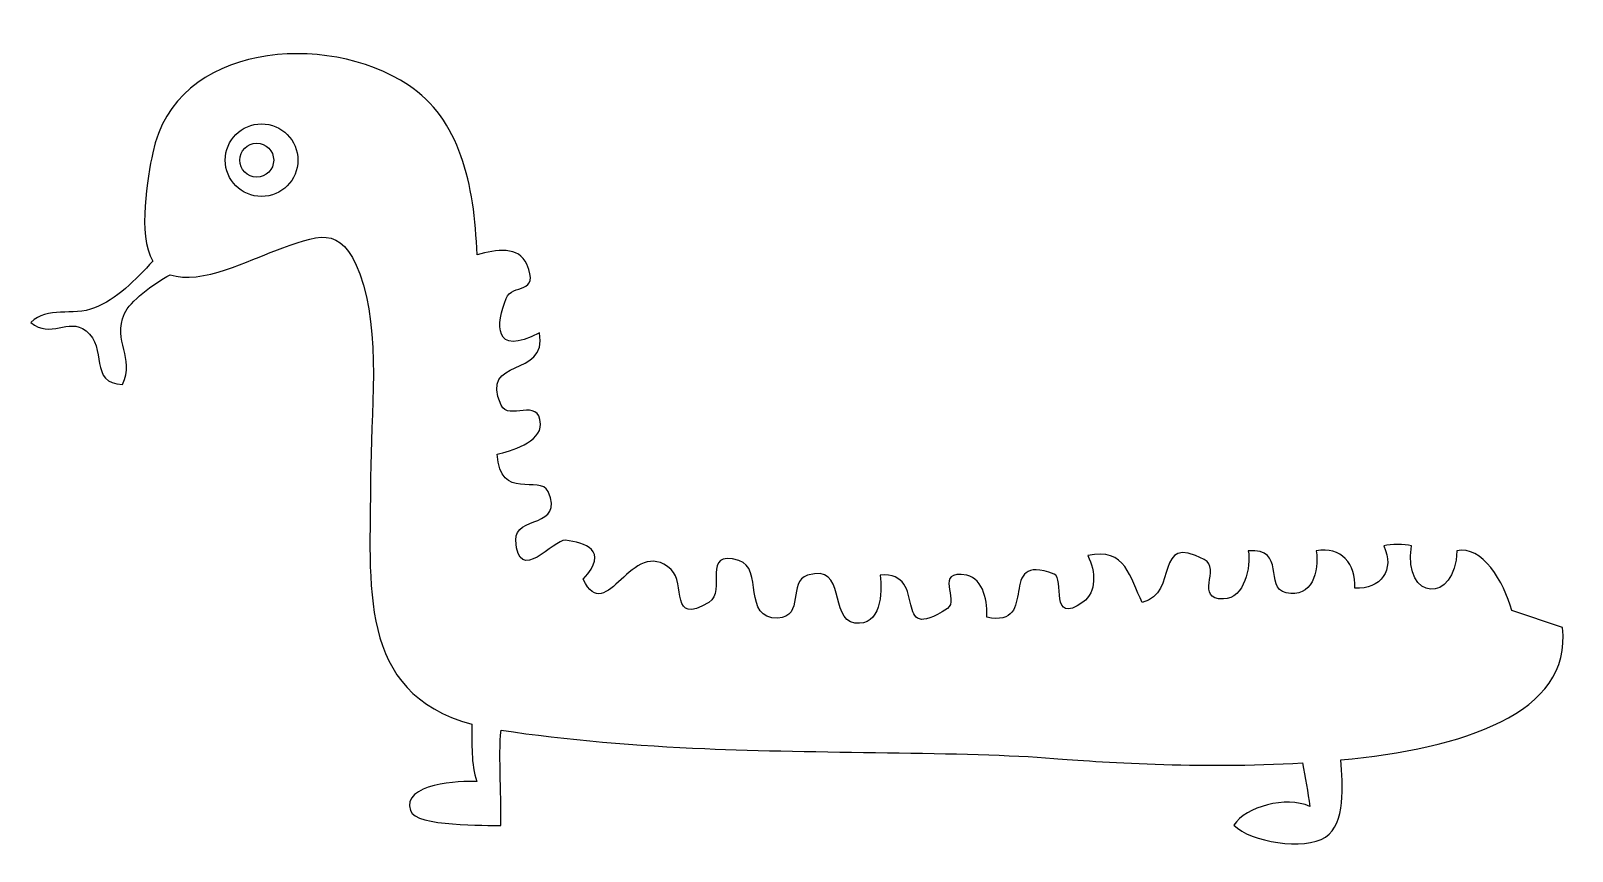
# Model space of a CAD drawing. Header units: centimetres. Extents: x -9.1 to 9.2, y -4.8 to 5.
import ezdxf

# ---------------------------------------------------------------- set-up
doc = ezdxf.new("R2010")
doc.units = ezdxf.units.CM
doc.header["$MEASUREMENT"] = 0
doc.layers.add('Camada 1', color=7, linetype='Continuous')

msp = doc.modelspace()

# ---------------------------------------------------------------- linework, layer by layer
at = {"layer": 'Camada 1'}
for points, knots in [([(6.46519, -3.70114), (6.49038, -3.99697), (6.52456, -4.45925), (6.28411, -4.61787), (6.28411, -4.61787), (6.02895, -4.78636), (5.3927, -4.67462), (5.19416, -4.4773), (5.19416, -4.4773), (5.33733, -4.2542), (5.81485, -4.12763), (6.09634, -4.2537), (6.09634, -4.2537), (6.07737, -4.08537), (6.04221, -3.91162), (6.00903, -3.73641), (6.00903, -3.73641), (4.7865, -3.80962), (3.55499, -3.72305), (3.05353, -3.68201), (3.05353, -3.68201), (2.04039, -3.59882), (0.17285, -3.62428), (-1.09469, -3.56668), (-1.09469, -3.56668), (-1.88643, -3.53078), (-2.73945, -3.46667), (-3.51769, -3.34607), (-3.51769, -3.34607), (-3.55312, -3.645), (-3.50816, -4.21843), (-3.52319, -4.4824), (-3.52319, -4.4824), (-3.68199, -4.47417), (-4.53086, -4.49801), (-4.59727, -4.3042), (-4.59727, -4.3042), (-4.70652, -3.98543), (-3.9991, -3.94294), (-3.80828, -3.95815), (-3.80828, -3.95815), (-3.87757, -3.74775), (-3.86358, -3.51193), (-3.86546, -3.27571), (-3.86546, -3.27571), (-5.24494, -2.90085), (-5.07011, -1.62683), (-5.07011, -0.34032), (-5.07011, -0.34032), (-5.07011, 0.39398), (-4.93972, 1.39241), (-5.1983, 2.0808), (-5.1983, 2.0808), (-5.42695, 2.68963), (-5.69429, 2.53898), (-6.20814, 2.35467), (-6.20814, 2.35467), (-6.48712, 2.25453), (-7.08362, 1.94263), (-7.45425, 2.07072), (-7.45425, 2.07072), (-7.6607, 1.95674), (-7.93233, 1.75433), (-7.99538, 1.60868), (-7.99538, 1.60868), (-8.14117, 1.2716), (-7.86669, 1.09113), (-8.01819, 0.76453), (-8.01819, 0.76453), (-8.42774, 0.77464), (-8.19274, 1.208), (-8.45367, 1.40503), (-8.45367, 1.40503), (-8.66891, 1.56754), (-8.87288, 1.30115), (-9.10984, 1.5033), (-9.10984, 1.5033), (-8.91198, 1.70097), (-8.61806, 1.57164), (-8.35109, 1.67639), (-8.35109, 1.67639), (-8.09918, 1.77529), (-7.85912, 2.01085), (-7.65894, 2.23284), (-7.65894, 2.23284), (-7.84476, 2.54201), (-7.71887, 3.23614), (-7.66095, 3.51985), (-7.66095, 3.51985), (-7.39356, 4.8294), (-5.60175, 4.97206), (-4.62064, 4.32632), (-4.62064, 4.32632), (-4.0125, 3.92624), (-3.83353, 3.15554), (-3.80429, 2.30665), (-3.80429, 2.30665), (-3.57582, 2.37274), (-3.30584, 2.41341), (-3.21247, 2.19566), (-3.21247, 2.19566), (-3.05417, 1.82688), (-3.38545, 1.97169), (-3.45822, 1.7896), (-3.45822, 1.7896), (-3.57707, 1.49165), (-3.62017, 1.08684), (-3.06209, 1.37905), (-3.06209, 1.37905), (-2.96102, 0.82496), (-3.78104, 1.10931), (-3.51858, 0.51968), (-3.51858, 0.51968), (-3.43002, 0.32063), (-3.0649, 0.62456), (-3.04955, 0.29481), (-3.04955, 0.29481), (-3.03963, 0.08081), (-3.40928, -0.02793), (-3.56334, -0.06399), (-3.56334, -0.06399), (-3.53778, -0.63028), (-3.05359, -0.30256), (-2.95988, -0.50934), (-2.95988, -0.50934), (-2.76263, -0.94455), (-3.35752, -0.79305), (-3.34416, -1.08637), (-3.34416, -1.08637), (-3.31916, -1.63596), (-2.88797, -1.07153), (-2.75398, -1.08801), (-2.75398, -1.08801), (-2.52694, -1.11595), (-2.22185, -1.2025), (-2.54059, -1.55018), (-2.54059, -1.55018), (-2.26653, -2.13869), (-1.96401, -1.01218), (-1.49684, -1.43506), (-1.49684, -1.43506), (-1.3169, -1.59794), (-1.52216, -2.11149), (-1.04882, -1.82654), (-1.04882, -1.82654), (-0.82964, -1.69483), (-1.15116, -1.19225), (-0.69028, -1.3287), (-0.69028, -1.3287), (-0.39545, -1.41588), (-0.65181, -2.03069), (-0.22911, -2.01363), (-0.22911, -2.01363), (0.09527, -2.00053), (-0.11595, -1.57865), (0.12668, -1.50417), (0.12668, -1.50417), (0.60058, -1.35865), (0.37486, -2.03133), (0.68974, -2.0726), (0.68974, -2.0726), (0.99343, -2.11276), (1.02134, -1.71853), (0.98816, -1.50155), (0.98816, -1.50155), (1.59175, -1.45779), (1.09267, -2.35668), (1.78868, -1.89877), (1.78868, -1.89877), (1.93796, -1.80061), (1.6167, -1.4326), (2.01789, -1.50443), (2.01789, -1.50443), (2.21818, -1.54023), (2.27493, -1.84651), (2.25559, -2.00251), (2.25559, -2.00251), (2.90744, -2.14269), (2.34587, -1.21508), (3.05783, -1.48983), (3.05783, -1.48983), (3.1875, -1.53997), (2.99422, -2.11303), (3.40028, -1.82368), (3.40028, -1.82368), (3.56525, -1.70607), (3.55191, -1.46004), (3.45949, -1.27097), (3.45949, -1.27097), (3.90859, -1.16619), (3.96048, -1.5342), (4.10489, -1.82953), (4.10489, -1.82953), (4.54973, -1.71954), (4.22586, -0.99297), (4.84342, -1.31722), (4.84342, -1.31722), (5.04683, -1.42385), (4.7192, -1.79037), (5.07012, -1.78601), (5.07012, -1.78601), (5.32478, -1.78278), (5.39736, -1.39892), (5.36669, -1.21358), (5.36669, -1.21358), (5.82688, -1.1758), (5.54489, -1.65319), (5.81614, -1.71266), (5.81614, -1.71266), (6.12131, -1.77949), (6.2141, -1.46075), (6.17317, -1.21347), (6.17317, -1.21347), (6.47035, -1.15661), (6.64683, -1.36947), (6.63399, -1.65654), (6.63399, -1.65654), (6.94077, -1.67464), (7.11262, -1.43905), (6.97694, -1.15571), (6.97694, -1.15571), (7.06772, -1.12999), (7.21713, -1.1315), (7.30817, -1.15571), (7.30817, -1.15571), (7.20255, -1.82029), (7.83445, -1.84484), (7.84543, -1.21347), (7.84543, -1.21347), (8.14436, -1.14486), (8.40875, -1.57822), (8.49816, -1.92493), (8.49816, -1.92493), (8.49816, -1.92493), (9.10276, -2.1266), (9.10276, -2.1266), (9.10276, -2.1266), (9.2173, -3.15467), (7.9141, -3.56133), (6.46519, -3.70114)], [0, 0, 0, 0, 0.01639344, 0.01639344, 0.01639344, 0.01639344, 0.03278689, 0.03278689, 0.03278689, 0.03278689, 0.04918033, 0.04918033, 0.04918033, 0.04918033, 0.06557377, 0.06557377, 0.06557377, 0.06557377, 0.08196721, 0.08196721, 0.08196721, 0.08196721, 0.09836066, 0.09836066, 0.09836066, 0.09836066, 0.1147541, 0.1147541, 0.1147541, 0.1147541, 0.13114754, 0.13114754, 0.13114754, 0.13114754, 0.14754098, 0.14754098, 0.14754098, 0.14754098, 0.16393443, 0.16393443, 0.16393443, 0.16393443, 0.18032787, 0.18032787, 0.18032787, 0.18032787, 0.19672131, 0.19672131, 0.19672131, 0.19672131, 0.21311475, 0.21311475, 0.21311475, 0.21311475, 0.2295082, 0.2295082, 0.2295082, 0.2295082, 0.24590164, 0.24590164, 0.24590164, 0.24590164, 0.26229508, 0.26229508, 0.26229508, 0.26229508, 0.27868852, 0.27868852, 0.27868852, 0.27868852, 0.29508197, 0.29508197, 0.29508197, 0.29508197, 0.31147541, 0.31147541, 0.31147541, 0.31147541, 0.32786885, 0.32786885, 0.32786885, 0.32786885, 0.3442623, 0.3442623, 0.3442623, 0.3442623, 0.36065574, 0.36065574, 0.36065574, 0.36065574, 0.37704918, 0.37704918, 0.37704918, 0.37704918, 0.39344262, 0.39344262, 0.39344262, 0.39344262, 0.40983607, 0.40983607, 0.40983607, 0.40983607, 0.42622951, 0.42622951, 0.42622951, 0.42622951, 0.44262295, 0.44262295, 0.44262295, 0.44262295, 0.45901639, 0.45901639, 0.45901639, 0.45901639, 0.47540984, 0.47540984, 0.47540984, 0.47540984, 0.49180328, 0.49180328, 0.49180328, 0.49180328, 0.50819672, 0.50819672, 0.50819672, 0.50819672, 0.52459016, 0.52459016, 0.52459016, 0.52459016, 0.54098361, 0.54098361, 0.54098361, 0.54098361, 0.55737705, 0.55737705, 0.55737705, 0.55737705, 0.57377049, 0.57377049, 0.57377049, 0.57377049, 0.59016393, 0.59016393, 0.59016393, 0.59016393, 0.60655738, 0.60655738, 0.60655738, 0.60655738, 0.62295082, 0.62295082, 0.62295082, 0.62295082, 0.63934426, 0.63934426, 0.63934426, 0.63934426, 0.6557377, 0.6557377, 0.6557377, 0.6557377, 0.67213115, 0.67213115, 0.67213115, 0.67213115, 0.68852459, 0.68852459, 0.68852459, 0.68852459, 0.70491803, 0.70491803, 0.70491803, 0.70491803, 0.72131148, 0.72131148, 0.72131148, 0.72131148, 0.73770492, 0.73770492, 0.73770492, 0.73770492, 0.75409836, 0.75409836, 0.75409836, 0.75409836, 0.7704918, 0.7704918, 0.7704918, 0.7704918, 0.78688525, 0.78688525, 0.78688525, 0.78688525, 0.80327869, 0.80327869, 0.80327869, 0.80327869, 0.81967213, 0.81967213, 0.81967213, 0.81967213, 0.83606557, 0.83606557, 0.83606557, 0.83606557, 0.85245902, 0.85245902, 0.85245902, 0.85245902, 0.86885246, 0.86885246, 0.86885246, 0.86885246, 0.8852459, 0.8852459, 0.8852459, 0.8852459, 0.90163934, 0.90163934, 0.90163934, 0.90163934, 0.91803279, 0.91803279, 0.91803279, 0.91803279, 0.93442623, 0.93442623, 0.93442623, 0.93442623, 0.95081967, 0.95081967, 0.95081967, 0.95081967, 0.96721311, 0.96721311, 0.96721311, 0.96721311, 1, 1, 1, 1]), ([(-6.36639, 3.86539), (-6.60496, 3.86539), (-6.7984, 3.67195), (-6.7984, 3.4334), (-6.7984, 3.4334), (-6.7984, 3.19459), (-6.60496, 3.00115), (-6.36639, 3.00115), (-6.36639, 3.00115), (-6.12771, 3.00115), (-5.93427, 3.19459), (-5.93427, 3.4334), (-5.93427, 3.4334), (-5.93427, 3.67195), (-6.12771, 3.86539), (-6.36639, 3.86539)], [0, 0, 0, 0, 0.2, 0.2, 0.2, 0.2, 0.4, 0.4, 0.4, 0.4, 0.6, 0.6, 0.6, 0.6, 1, 1, 1, 1]), ([(-6.42388, 3.63504), (-6.53538, 3.63504), (-6.6256, 3.54463), (-6.6256, 3.43337), (-6.6256, 3.43337), (-6.6256, 3.32187), (-6.53538, 3.2317), (-6.42388, 3.2317), (-6.42388, 3.2317), (-6.31257, 3.2317), (-6.22229, 3.32187), (-6.22229, 3.43337), (-6.22229, 3.43337), (-6.2223, 3.54464), (-6.31257, 3.63504), (-6.42388, 3.63504)], [0, 0, 0, 0, 0.2, 0.2, 0.2, 0.2, 0.4, 0.4, 0.4, 0.4, 0.6, 0.6, 0.6, 0.6, 1, 1, 1, 1])]:
    msp.add_open_spline(points, degree=3, knots=knots, dxfattribs=at)

doc.saveas('drawing.dxf')
